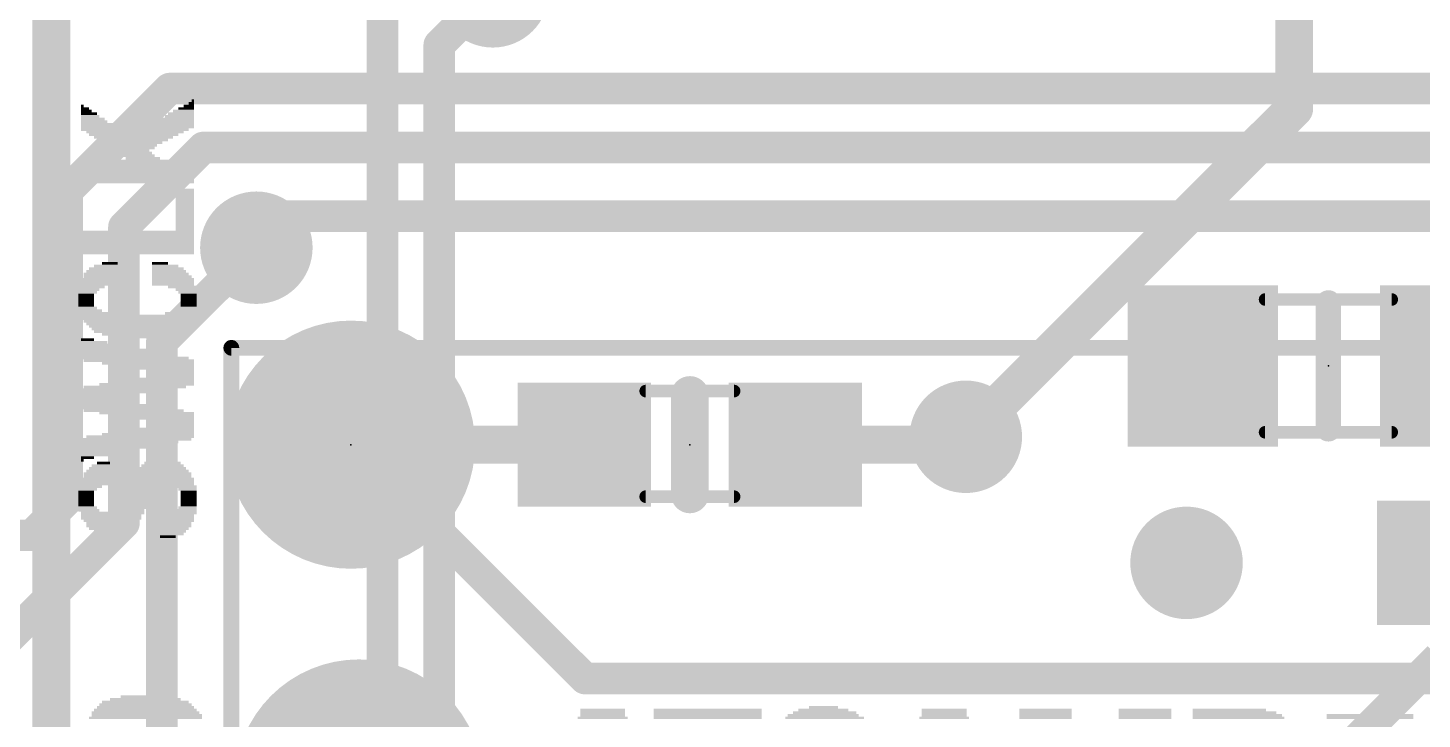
# Model space of a CAD drawing. Extents: x -59 to 59, y -28 to 22.
# Drawn here: x 16.56 to 27.79, y 2.42 to 7.99 of the extents above; entities that cross this region are included whole.
import ezdxf

# ---------------------------------------------------------------- set-up
doc = ezdxf.new("R2010")
doc.units = 0
for name, color, linetype in [('1', 12, 'CONTINUOUS'), ('16', 5, 'CONTINUOUS'), ('18', 110, 'CONTINUOUS'), ('200', 132, 'CONTINUOUS'), ('21', 40, 'CONTINUOUS'), ('22', 6, 'CONTINUOUS'), ('23', 53, 'CONTINUOUS'), ('51', 253, 'CONTINUOUS')]:
    doc.layers.add(name, color=color, linetype=linetype)

# ---------------------------------------------------------------- blocks, each defined once
blk = doc.blocks.new('RECT')
blk.add_solid([(-0.5, -0.5), (0.5, -0.5), (-0.5, 0.5), (0.5, 0.5)])
blk = doc.blocks.new('PIE')
at = {"const_width": 0.5}
blk.add_lwpolyline([(0, -0.25, 1), (0, 0.25, 1), (0, -0.25)], format="xyb", dxfattribs=at)
blk = doc.blocks.new('ROUNDV')
at = {"const_width": 0.5}
blk.add_lwpolyline([(0, -0.25, 1), (0, 0.25, 1), (0, -0.25)], format="xyb", dxfattribs=at)

msp = doc.modelspace()

# ---------------------------------------------------------------- linework, layer by layer
at = {"layer": '1'}
for points, const_width in [([(17.7005, 7.5057), (16.875, 6.6802)], 0.254), ([(31.2884, 7.5057), (17.7005, 7.5057)], 0.254), ([(17.3322, 6.3911), (17.972, 7.031)], 0.254), ([(17.972, 7.031), (30.5735, 7.031)], 0.254), ([(16.875, 6.6802), (16.875, 4.191)], 0.254), ([(17.3322, 6.3911), (17.3322, 4.0016)], 0.254), ([(18.653, 6.477), (18.399, 6.223)], 0.254), ([(28.686, 6.477), (18.653, 6.477)], 0.254), ([(26.019, 5.2705), (26.019, 4.865)], 0.254), ([(24.114, 4.6355), (24.114, 4.699)], 0.3048), ([(21.0415, 4.6355), (19.161, 4.6355)], 0.3048), ([(19.161, 4.6355), (21.046, 2.7505)], 0.254), ([(22.7415, 4.6355), (24.114, 4.6355)], 0.3048), ([(16.875, 4.191), (16.589, 3.905)], 0.254), ([(17.3322, 4.0016), (16.2356, 2.905)], 0.254), ([(16.589, 3.905), (15.579, 3.905)], 0.254), ([(32.0055, 2.7505), (21.046, 2.7505)], 0.254)]:
    msp.add_lwpolyline(points, dxfattribs=dict(at, const_width=const_width))
for points, const_width in [([(17.7005, 7.5692, 1), (17.7005, 7.4422)], 0.127), ([(17.7454, 7.4608, 1), (17.6556, 7.5506)], 0.127), ([(17.972, 7.0945, 1), (17.972, 6.9675)], 0.127), ([(18.017, 6.986, 1), (17.9271, 7.0759)], 0.127), ([(16.9385, 6.6802, 1), (16.8115, 6.6802)], 0.127), ([(16.8301, 6.7251, 1), (16.9199, 6.6353)], 0.127), ([(17.3957, 6.3911, 1), (17.2687, 6.3911)], 0.127), ([(18.653, 6.5405, 1), (18.653, 6.4135)], 0.127), ([(18.6979, 6.4321, 1), (18.6081, 6.5219)], 0.127), ([(17.2873, 6.436, 1), (17.3771, 6.3462)], 0.127), ([(18.3541, 6.2679, 1), (18.4439, 6.1781)], 0.127), ([(26.0825, 5.2705, 1), (25.9555, 5.2705)], 0.127), ([(24.1902, 4.699, 1), (24.0378, 4.699)], 0.1524), ([(25.9555, 4.865, 1), (26.0825, 4.865)], 0.127), ([(19.161, 4.7117, 1), (19.161, 4.5593)], 0.1524), ([(19.2059, 4.6804, 1), (19.1161, 4.5906)], 0.127), ([(21.0415, 4.5593, 1), (21.0415, 4.7117)], 0.1524), ([(22.7415, 4.7117, 1), (22.7415, 4.5593)], 0.1524), ([(24.114, 4.5593, 1), (24.114, 4.7117)], 0.1524), ([(24.0378, 4.6355, 1), (24.1902, 4.6355)], 0.1524), ([(16.9199, 4.1461, 1), (16.8301, 4.2359)], 0.127), ([(16.8115, 4.191, 1), (16.9385, 4.191)], 0.127), ([(17.2687, 4.0016, 1), (17.3957, 4.0016)], 0.127), ([(17.3771, 3.9567, 1), (17.2873, 4.0465)], 0.127), ([(16.5441, 3.9499, 1), (16.6339, 3.8601)], 0.127), ([(16.589, 3.8415, 1), (16.589, 3.9685)], 0.127), ([(21.046, 2.814, 1), (21.046, 2.687)], 0.127), ([(21.0011, 2.7056, 1), (21.0909, 2.7954)], 0.127)]:
    msp.add_lwpolyline(points, format="xyb", dxfattribs=dict(at, const_width=const_width))
at = {"layer": '16'}
for points, const_width in [([(19.415, 13.208), (19.415, 0.6985)], 0.254), ([(16.748, -2.4356), (16.748, 9.525)], 0.3048), ([(26.7596, 7.3446), (26.7596, 8.5725)], 0.3048), ([(19.8722, 7.8573), (20.304, 8.2891)], 0.254), ([(19.8722, 0.8879), (19.8722, 7.8573)], 0.254), ([(24.114, 4.699), (26.7596, 7.3446)], 0.3048), ([(18.399, 6.223), (17.637, 5.461)], 0.254), ([(17.637, 5.461), (17.637, -10.287)], 0.254), ([(27.924, 2.921), (23.987, -1.016)], 0.254)]:
    msp.add_lwpolyline(points, dxfattribs=dict(at, const_width=const_width))
for points, const_width in [([(19.9357, 7.8573, 1), (19.8087, 7.8573)], 0.127), ([(19.8273, 7.9022, 1), (19.9171, 7.8124)], 0.127), ([(26.6834, 7.3446, 1), (26.8358, 7.3446)], 0.1524), ([(26.8135, 7.2907, 1), (26.7057, 7.3985)], 0.1524), ([(18.4439, 6.1781, 1), (18.3541, 6.2679)], 0.127), ([(17.7005, 5.461, 1), (17.5735, 5.461)], 0.127), ([(17.5921, 5.5059, 1), (17.6819, 5.4161)], 0.127), ([(24.0601, 4.7529, 1), (24.1679, 4.6451)], 0.1524)]:
    msp.add_lwpolyline(points, format="xyb", dxfattribs=dict(at, const_width=const_width))
at = {"layer": '21'}
for points, const_width in [([(27.035, 4.7625), (27.035, 5.7785)], 0.2032), ([(21.8915, 5.0355), (21.8915, 4.2355)], 0.3048)]:
    msp.add_lwpolyline(points, dxfattribs=dict(at, const_width=const_width))
for points, const_width in [([(27.0858, 5.7785, 1), (26.9842, 5.7785)], 0.1016), ([(21.9677, 5.0355, 1), (21.8153, 5.0355)], 0.1524), ([(26.9842, 4.7625, 1), (27.0858, 4.7625)], 0.1016), ([(21.8153, 4.2355, 1), (21.9677, 4.2355)], 0.1524)]:
    msp.add_lwpolyline(points, format="xyb", dxfattribs=dict(at, const_width=const_width))
at = {"layer": '22', "const_width": 0.0635}
for points in [[(18.1975, 5.4478, 1), (18.1975, 5.3843)], [(18.2293, 5.416, 1), (18.1658, 5.416)]]:
    msp.add_lwpolyline(points, format="xyb", dxfattribs=at)
at = {"layer": '22', "const_width": 0.127}
for points in [[(45.3975, 5.416), (18.1975, 5.416)], [(18.1975, 5.416), (18.1975, -21.784)]]:
    msp.add_lwpolyline(points, dxfattribs=at)
at = {"layer": '23'}
for p in [(27.035, 5.2705), (19.161, 4.6355), (21.8915, 4.6355)]:
    msp.add_point(p, dxfattribs=at)
at = {"layer": '51', "const_width": 0.1016}
for points in [[(27.545, 5.8055), (26.525, 5.8055)], [(21.5355, 5.0675), (22.2475, 5.0675)], [(27.545, 4.7355), (26.525, 4.7355)], [(21.5355, 4.2165), (22.2475, 4.2165)]]:
    msp.add_lwpolyline(points, dxfattribs=at)
at = {"layer": '51', "const_width": 0.0508}
for points in [[(26.525, 5.8309, 1), (26.525, 5.7801)], [(27.545, 5.7801, 1), (27.545, 5.8309)], [(21.5355, 5.0929, 1), (21.5355, 5.0421)], [(22.2475, 5.0421, 1), (22.2475, 5.0929)], [(26.525, 4.7609, 1), (26.525, 4.7101)], [(27.545, 4.7101, 1), (27.545, 4.7609)], [(21.5355, 4.2419, 1), (21.5355, 4.1911)], [(22.2475, 4.1911, 1), (22.2475, 4.2419)]]:
    msp.add_lwpolyline(points, format="xyb", dxfattribs=at)

# ---------------------------------------------------------------- block references
at = {"layer": '1', "xscale": 1.2, "yscale": 1.3, "rotation": 180}
for p in [(26.019, 5.2705), (28.051, 5.2705)]:
    msp.add_blockref('RECT', p, dxfattribs=at)
at = {"layer": '1', "xscale": 2, "yscale": 2}
for p in [(19.161, 4.6355), (19.2245, 1.905)]:
    msp.add_blockref('PIE', p, dxfattribs=at)
at = {"layer": '1', "xscale": 1.075}
for p in [(21.0415, 4.6355), (22.7415, 4.6355)]:
    msp.add_blockref('RECT', p, dxfattribs=at)
at = {"layer": '1', "xscale": 1.075, "rotation": 180}
msp.add_blockref('RECT', (27.963, 3.683), dxfattribs=at)
at = {"layer": '18', "xscale": 0.9064, "yscale": 0.9064}
for p in [(20.304, 8.2891), (20.304, 8.2891), (18.399, 6.223), (18.399, 6.223), (24.114, 4.699), (24.114, 4.699), (25.892, 3.683), (25.892, 3.683)]:
    msp.add_blockref('ROUNDV', p, dxfattribs=at)
at = {"layer": '200'}
for p, xscale, yscale in [((17.8867, 7.4083), 0.0203, 0.0211), ((16.9977, 7.366), 0.0203, 0.0213), ((17.0294, 7.3237), 0.0838, 0.0211), ((17.051, 7.3025), 0.127, 0.0213), ((17.0193, 7.3448), 0.0635, 0.0211), ((17.7914, 7.3025), 0.2108, 0.0213), ((17.8117, 7.3237), 0.1702, 0.0211), ((17.8333, 7.3448), 0.127, 0.0211), ((17.8549, 7.366), 0.0838, 0.0213), ((17.8753, 7.3872), 0.0432, 0.0211), ((17.0612, 7.2813), 0.1473, 0.0211), ((17.0828, 7.2602), 0.1905, 0.0211), ((17.0929, 7.239), 0.2108, 0.0213), ((17.1145, 7.2178), 0.254, 0.0211), ((17.1247, 7.1967), 0.2743, 0.0211), ((17.6962, 7.1967), 0.4013, 0.0211), ((17.7165, 7.2178), 0.3607, 0.0211), ((17.7381, 7.239), 0.3175, 0.0213), ((17.7597, 7.2602), 0.2743, 0.0211), ((17.78, 7.2813), 0.2337, 0.0211), ((17.1463, 7.1755), 0.3175, 0.0213), ((17.1768, 7.1543), 0.2972, 0.0211), ((17.2098, 7.1332), 0.3175, 0.0211), ((17.4092, 7.112), 0.635, 0.0213), ((17.4003, 7.0908), 0.5715, 0.0211), ((17.399, 7.0697), 0.4877, 0.0211), ((17.5793, 7.1332), 0.381, 0.0211), ((17.6212, 7.1543), 0.3835, 0.0211), ((17.6632, 7.1755), 0.381, 0.0213), ((17.3888, 7.0485), 0.4216, 0.0213), ((17.399, 7.0273), 0.3607, 0.0211), ((17.3888, 7.0062), 0.2946, 0.0211), ((17.4206, 6.985), 0.2769, 0.0213), ((17.4422, 6.9638), 0.2743, 0.0211), ((17.4422, 6.9215), 0.9093, 0.0213), ((17.4422, 6.9003), 0.9093, 0.0211), ((17.4422, 6.8792), 0.9093, 0.0211), ((17.4422, 6.858), 0.9093, 0.0213), ((17.4841, 6.9427), 0.2769, 0.0211), ((17.4422, 6.8368), 0.9093, 0.0211), ((17.4422, 6.8157), 0.9093, 0.0211), ((17.4422, 6.7945), 0.9093, 0.0213), ((17.4422, 6.7733), 0.9093, 0.0211), ((17.4422, 6.7522), 0.9093, 0.0211), ((17.8232, 6.6887), 0.1473, 0.0211), ((17.8232, 6.6675), 0.1473, 0.0213), ((17.8232, 6.6463), 0.1473, 0.0211), ((17.8232, 6.6252), 0.1473, 0.0211), ((17.8232, 6.604), 0.1473, 0.0213), ((17.8232, 6.5828), 0.1473, 0.0211), ((17.8232, 6.5617), 0.1473, 0.0211), ((17.8232, 6.5405), 0.1473, 0.0213), ((17.8232, 6.5193), 0.1473, 0.0211), ((17.8232, 6.4982), 0.1473, 0.0211), ((17.8232, 6.477), 0.1473, 0.0213), ((17.8232, 6.4558), 0.1473, 0.0211), ((17.8232, 6.4347), 0.1473, 0.0211), ((17.8232, 6.4135), 0.1473, 0.0213), ((17.8232, 6.3923), 0.1473, 0.0211), ((17.4422, 6.35), 0.9093, 0.0213), ((17.4422, 6.3288), 0.9093, 0.0211), ((17.4422, 6.3077), 0.9093, 0.0211), ((17.4422, 6.2865), 0.9093, 0.0213), ((17.8232, 6.3712), 0.1473, 0.0211), ((17.4422, 6.2653), 0.9093, 0.0211), ((17.4422, 6.2442), 0.9093, 0.0211), ((17.4422, 6.223), 0.9093, 0.0213), ((17.4422, 6.2018), 0.9093, 0.0211), ((17.4422, 6.1807), 0.9093, 0.0211), ((17.1869, 6.0748), 0.1905, 0.0211), ((17.2187, 6.096), 0.127, 0.0213), ((17.6225, 6.096), 0.127, 0.0213), ((17.6644, 6.0748), 0.2108, 0.0211), ((17.1348, 5.969), 0.2946, 0.0213), ((17.1348, 5.9478), 0.2946, 0.0211), ((17.145, 6.0113), 0.2743, 0.0211), ((17.145, 5.9902), 0.2743, 0.0211), ((17.1552, 6.0325), 0.254, 0.0213), ((17.1666, 6.0537), 0.2311, 0.0211), ((17.686, 6.0537), 0.254, 0.0211), ((17.7063, 6.0113), 0.2946, 0.0211), ((17.7178, 5.9902), 0.3175, 0.0211), ((17.7279, 5.969), 0.3378, 0.0213), ((17.7279, 5.9478), 0.3378, 0.0211), ((17.6962, 6.0325), 0.2743, 0.0213), ((17.0713, 5.9055), 0.2134, 0.0213), ((17.0497, 5.8843), 0.1702, 0.0211), ((17.0396, 5.8632), 0.1499, 0.0211), ((17.0282, 5.842), 0.127, 0.0213), ((17.1348, 5.9267), 0.2946, 0.0211), ((17.7279, 5.9267), 0.3378, 0.0211), ((17.8016, 5.9055), 0.2311, 0.0213), ((17.8333, 5.8843), 0.1676, 0.0211), ((17.8435, 5.8632), 0.1473, 0.0211), ((17.8537, 5.842), 0.127, 0.0213), ((17.0396, 5.7362), 0.1499, 0.0211), ((17.0282, 5.8208), 0.127, 0.0211), ((17.0282, 5.7997), 0.127, 0.0211), ((17.0282, 5.7785), 0.127, 0.0213), ((17.0282, 5.7573), 0.127, 0.0211), ((17.8435, 5.7362), 0.1473, 0.0211), ((17.8537, 5.8208), 0.127, 0.0211), ((17.8537, 5.7997), 0.127, 0.0211), ((17.8537, 5.7785), 0.127, 0.0213), ((17.8537, 5.7573), 0.127, 0.0211), ((17.0599, 5.715), 0.1905, 0.0213), ((17.1145, 5.6938), 0.254, 0.0211), ((17.4422, 5.6727), 0.9093, 0.0211), ((17.4422, 5.6515), 0.9093, 0.0213), ((17.4422, 5.6303), 0.8687, 0.0211), ((17.4409, 5.6092), 0.8255, 0.0211), ((17.78, 5.6938), 0.2337, 0.0211), ((17.8219, 5.715), 0.1905, 0.0213), ((17.4523, 5.588), 0.8026, 0.0213), ((17.4422, 5.5668), 0.7417, 0.0211), ((17.4409, 5.5457), 0.6985, 0.0211), ((17.4523, 5.5245), 0.5944, 0.0213), ((17.4422, 5.5033), 0.4013, 0.0211), ((17.0396, 5.4822), 0.1041, 0.0211), ((17.0929, 5.461), 0.2108, 0.0213), ((17.1463, 5.4398), 0.3175, 0.0211), ((17.1983, 5.4187), 0.4216, 0.0211), ((17.2618, 5.3975), 0.5486, 0.0213), ((17.3685, 5.3552), 0.762, 0.0211), ((17.4206, 5.334), 0.8661, 0.0213), ((17.3152, 5.3763), 0.6553, 0.0211), ((17.4523, 5.3128), 0.889, 0.0211), ((17.526, 5.2917), 0.7417, 0.0211), ((17.5895, 5.2705), 0.6147, 0.0213), ((17.6428, 5.1647), 0.508, 0.0211), ((17.653, 5.2493), 0.4877, 0.0211), ((17.7063, 5.1858), 0.381, 0.0211), ((17.7279, 5.2282), 0.3378, 0.0211), ((17.7698, 5.207), 0.254, 0.0213), ((17.3368, 5.08), 0.6985, 0.0213), ((17.2733, 5.0588), 0.5715, 0.0211), ((17.4206, 5.1012), 0.8255, 0.0211), ((17.5158, 5.1223), 0.762, 0.0211), ((17.5793, 5.1435), 0.635, 0.0213), ((17.2085, 5.0377), 0.442, 0.0211), ((17.1463, 5.0165), 0.3175, 0.0213), ((17.1348, 4.9953), 0.2946, 0.0211), ((17.1983, 4.9742), 0.4216, 0.0211), ((17.2733, 4.953), 0.5715, 0.0213), ((17.3368, 4.9318), 0.6985, 0.0211), ((17.4104, 4.9107), 0.8052, 0.0211), ((17.5158, 4.8895), 0.762, 0.0213), ((17.5793, 4.8683), 0.635, 0.0211), ((17.6428, 4.8472), 0.508, 0.0211), ((17.7063, 4.826), 0.381, 0.0213), ((17.526, 4.7202), 0.7417, 0.0211), ((17.6009, 4.7413), 0.5918, 0.0211), ((17.6632, 4.7625), 0.4674, 0.0213), ((17.7279, 4.7837), 0.3378, 0.0211), ((17.7698, 4.8048), 0.254, 0.0211), ((17.432, 4.6778), 0.889, 0.0211), ((17.3787, 4.6567), 0.7823, 0.0211), ((17.3253, 4.6355), 0.6756, 0.0213), ((17.2618, 4.6143), 0.5486, 0.0211), ((17.4625, 4.699), 0.8687, 0.0213), ((17.2085, 4.5932), 0.442, 0.0211), ((17.1564, 4.572), 0.3378, 0.0213), ((17.0396, 4.5297), 0.1041, 0.0211), ((16.9977, 4.5085), 0.0203, 0.0213), ((17.1031, 4.5508), 0.2311, 0.0211), ((17.1666, 4.4873), 0.1041, 0.0211), ((17.6428, 4.4873), 0.2946, 0.0211), ((17.6428, 4.5085), 0.1676, 0.0213), ((17.1133, 4.4027), 0.2108, 0.0211), ((17.1133, 4.3815), 0.2108, 0.0213), ((17.1234, 4.4238), 0.1905, 0.0211), ((17.1348, 4.445), 0.1676, 0.0213), ((17.145, 4.4662), 0.1473, 0.0211), ((17.6428, 4.3815), 0.4674, 0.0213), ((17.6416, 4.4238), 0.4242, 0.0211), ((17.653, 4.4027), 0.447, 0.0211), ((17.6428, 4.445), 0.381, 0.0213), ((17.6428, 4.4662), 0.3404, 0.0211), ((17.0599, 4.2968), 0.1905, 0.0211), ((17.0396, 4.2757), 0.1499, 0.0211), ((17.1031, 4.3603), 0.2311, 0.0211), ((17.1031, 4.3392), 0.2311, 0.0211), ((17.1031, 4.318), 0.2311, 0.0213), ((17.4739, 4.2968), 0.2108, 0.0211), ((17.4739, 4.2757), 0.2108, 0.0211), ((17.6428, 4.3603), 0.508, 0.0211), ((17.6428, 4.3392), 0.508, 0.0211), ((17.5057, 4.318), 0.2337, 0.0213), ((17.8117, 4.318), 0.1702, 0.0213), ((17.8333, 4.2968), 0.1676, 0.0211), ((17.8435, 4.2757), 0.1473, 0.0211), ((17.0282, 4.2545), 0.127, 0.0213), ((17.0282, 4.2333), 0.127, 0.0211), ((17.0282, 4.2122), 0.127, 0.0211), ((17.0282, 4.191), 0.127, 0.0213), ((17.0282, 4.1698), 0.127, 0.0211), ((17.0282, 4.1487), 0.127, 0.0211), ((17.4104, 4.1487), 0.2108, 0.0211), ((17.4307, 4.2122), 0.2108, 0.0211), ((17.4307, 4.191), 0.2108, 0.0213), ((17.4206, 4.1698), 0.1905, 0.0211), ((17.4523, 4.2545), 0.2134, 0.0213), ((17.4409, 4.2333), 0.1905, 0.0211), ((17.8537, 4.2545), 0.127, 0.0213), ((17.8537, 4.2333), 0.127, 0.0211), ((17.8537, 4.2122), 0.127, 0.0211), ((17.8537, 4.191), 0.127, 0.0213), ((17.8537, 4.1698), 0.127, 0.0211), ((17.8537, 4.1487), 0.127, 0.0211), ((17.0396, 4.1275), 0.1499, 0.0213), ((17.0497, 4.1063), 0.1702, 0.0211), ((17.2415, 4.0852), 0.508, 0.0211), ((17.2301, 4.064), 0.4851, 0.0213), ((17.2301, 4.0428), 0.4851, 0.0211), ((17.3787, 4.1063), 0.2337, 0.0211), ((17.399, 4.1275), 0.2337, 0.0213), ((17.7597, 4.064), 0.2743, 0.0213), ((17.7597, 4.0428), 0.2743, 0.0211), ((17.8219, 4.0852), 0.1905, 0.0211), ((17.8333, 4.1063), 0.1676, 0.0211), ((17.8435, 4.1275), 0.1473, 0.0213), ((17.2301, 4.0217), 0.4445, 0.0211), ((17.2402, 4.0005), 0.4242, 0.0213), ((17.2288, 3.9793), 0.4013, 0.0211), ((17.2301, 3.9582), 0.3581, 0.0211), ((17.2301, 3.937), 0.2769, 0.0213), ((17.7495, 4.0005), 0.254, 0.0213), ((17.7495, 3.9793), 0.254, 0.0211), ((17.7279, 3.937), 0.2108, 0.0213), ((17.7597, 4.0217), 0.2743, 0.0211), ((17.7381, 3.9582), 0.2311, 0.0211), ((17.2402, 3.9158), 0.1702, 0.0211), ((17.686, 3.8947), 0.127, 0.0211), ((17.7178, 3.9158), 0.1905, 0.0211), ((17.5044, 2.5823), 0.5715, 0.0211), ((17.5057, 2.6035), 0.4013, 0.0213), ((17.5057, 2.4765), 0.8687, 0.0213), ((17.5044, 2.4977), 0.8255, 0.0211), ((17.5057, 2.5188), 0.7823, 0.0211), ((17.5057, 2.54), 0.7417, 0.0213), ((17.5044, 2.5612), 0.6985, 0.0211), ((21.1887, 2.4977), 0.3607, 0.0211), ((21.1887, 2.4765), 0.3607, 0.0213), ((22.0345, 2.4977), 0.8687, 0.0211), ((22.0345, 2.4765), 0.8687, 0.0213), ((22.9768, 2.4765), 0.508, 0.0213), ((22.9667, 2.4977), 0.4013, 0.0211), ((22.9667, 2.5188), 0.2337, 0.0211), ((23.9395, 2.4977), 0.3607, 0.0211), ((23.9395, 2.4765), 0.3607, 0.0213), ((24.7548, 2.4977), 0.4216, 0.0211), ((24.7548, 2.4765), 0.4216, 0.0213), ((25.5587, 2.4977), 0.4242, 0.0211), ((25.5587, 2.4765), 0.4242, 0.0213), ((26.2369, 2.4977), 0.5918, 0.0211), ((26.2788, 2.4765), 0.6756, 0.0213), ((17.5057, 2.4342), 0.9093, 0.0211), ((17.5158, 2.4553), 0.889, 0.0211), ((21.1887, 2.4342), 0.4013, 0.0211), ((21.1887, 2.4553), 0.3607, 0.0211), ((22.0345, 2.4553), 0.8687, 0.0211), ((22.0345, 2.4342), 0.8687, 0.0211), ((22.9768, 2.4342), 0.635, 0.0211), ((22.9654, 2.4553), 0.5715, 0.0211), ((23.9395, 2.4342), 0.4013, 0.0211), ((23.9395, 2.4553), 0.3607, 0.0211), ((24.7548, 2.4553), 0.4216, 0.0211), ((24.7548, 2.4342), 0.4216, 0.0211), ((25.5587, 2.4553), 0.4242, 0.0211), ((25.5587, 2.4342), 0.4242, 0.0211), ((26.3004, 2.4553), 0.7188, 0.0211), ((26.3106, 2.4342), 0.7391, 0.0211), ((27.3698, 2.4553), 0.6985, 0.0211), ((27.3698, 2.4342), 0.6985, 0.0211)]:
    msp.add_blockref('RECT', p, dxfattribs=dict(at, xscale=xscale, yscale=yscale))
at = {"layer": '51', "yscale": 1.3, "rotation": 180}
for p, xscale in [((26.3318, 5.2705), 0.5936), ((27.7434, 5.2705), 0.5832)]:
    msp.add_blockref('RECT', p, dxfattribs=dict(at, xscale=xscale))
at = {"layer": '51', "xscale": 0.5001, "yscale": 0.95}
for p in [(21.3034, 4.6406), (22.4718, 4.6406)]:
    msp.add_blockref('RECT', p, dxfattribs=at)

doc.saveas('drawing.dxf')
